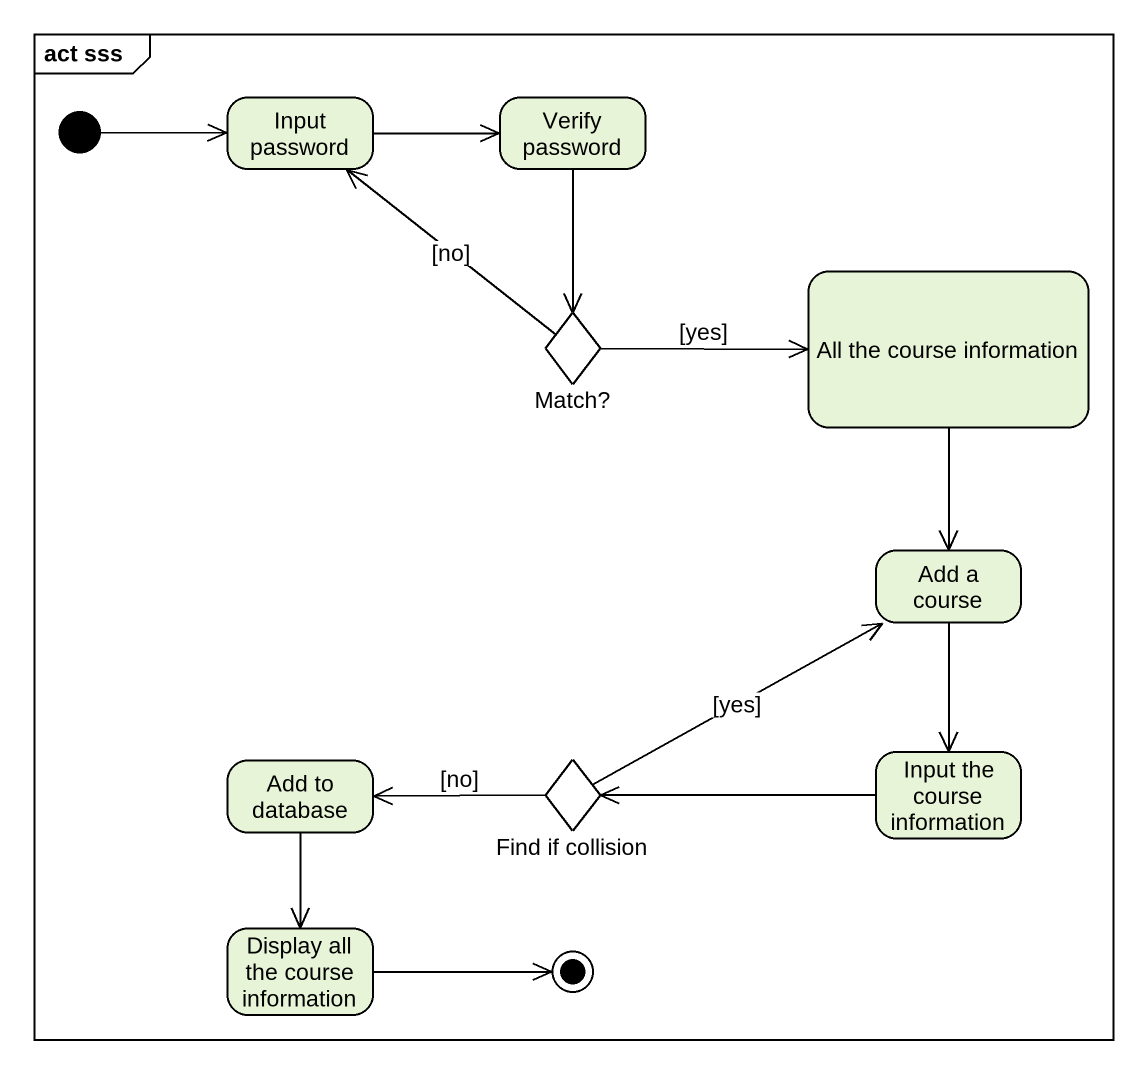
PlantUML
@startuml
mainframe act sss
hide empty description
state "Input password" as Input_password
state "Verify password" as Verify_password
state "Match?" as Match <<choice>>
state "All the course information" as All_the_course_information
state "Add a course" as Add_a_course
state "Add to database" as Add_to_database
state "Find if collision" as Find_if_collision <<choice>>
state "Input the course information" as Input_the_course_information
state "Display all the course information" as Display_all_the_course
[*] -right-> Input_password
Input_password -right-> Verify_password
Verify_password --> Match
Match -up-> Input_password : [no]
Match -right-> All_the_course_information : [yes]
All_the_course_information --> Add_a_course
Add_a_course --> Input_the_course_information
Add_to_database --> Display_all_the_course
Find_if_collision -right-> Add_a_course : [yes]
Find_if_collision -left-> Add_to_database : [no]
Input_the_course_information -left-> Find_if_collision
Display_all_the_course -right-> [*]
@enduml
